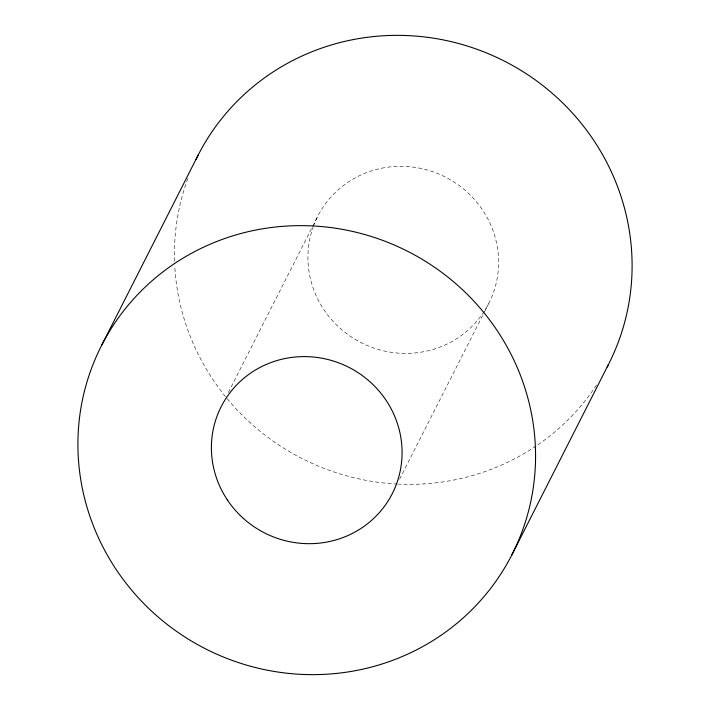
<?xml version="1.0" encoding="UTF-8"?>
<svg xmlns="http://www.w3.org/2000/svg" width="710" height="710" viewBox="0 0 710 710"><rect width="100%" height="100%" fill="white"/><g stroke="black" fill="none" stroke-linecap="round" stroke-linejoin="round"><path stroke-width="0.53" stroke-dasharray="3.55 2.66" d="M228.371 392.488L317.902 216.009M399.597 479.206L484.122 312.586M484.628 311.601L488.631 303.711M596.489 385.042A230.315 222.984 26.9 0 1 537.097 445.339M536.174 445.96A230.315 222.984 26.9 0 1 398.603 484.122M397.493 484.069A230.315 222.984 26.9 0 1 174.74 265.673M174.553 261.271A230.315 222.984 26.9 0 1 188.558 176.719M313.465 226.126A95.965 92.912 26.9 0 1 444.211 176.462A95.965 92.912 26.9 0 1 484.806 310.412M484.211 311.353A95.965 92.912 26.9 0 1 362.322 343.258A95.965 92.912 26.9 0 1 313.092 227.165"/><path stroke-width="1.06" d="M101.867 344.9L198.401 154.62M511.599 555.38A230.315 222.984 26.9 0 0 292.6 225.78A230.315 222.984 26.9 0 0 116.005 569.26A230.315 222.984 26.9 0 0 511.599 555.38L608.133 365.1M195.969 159.501A230.315 222.984 26.9 0 1 503.718 60.785A230.315 222.984 26.9 0 1 607.13 367.034M227.262 499.769A95.965 92.912 26.9 0 0 392.097 493.991A95.965 92.912 26.9 0 0 300.845 356.66A95.965 92.912 26.9 0 0 227.262 499.769"/></g></svg>
